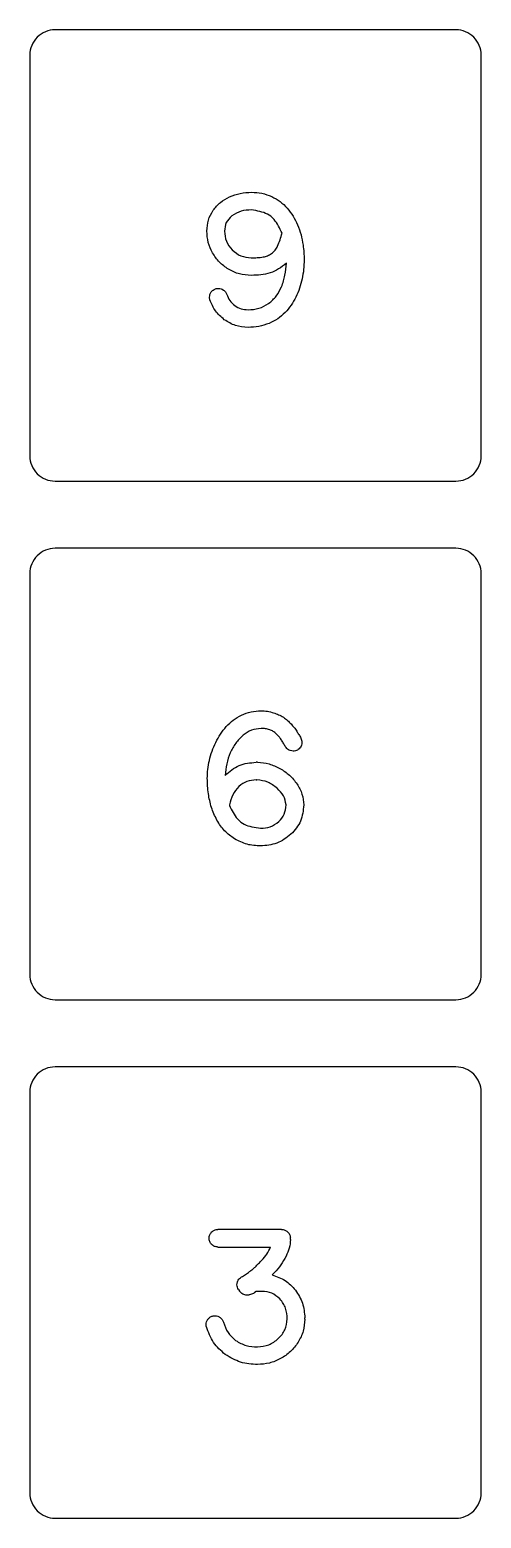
# Model space of a CAD drawing. Header units: millimetres. Extents: x -188 to -19, y -200 to -129.
# Drawn here: x -89.2 to -67.8, y -200.2 to -129.4 of the extents above; entities that cross this region are included whole.
import ezdxf

# ---------------------------------------------------------------- set-up
doc = ezdxf.new("R2010")
doc.units = ezdxf.units.MM
doc.layers.get('0').update_dxf_attribs({"linetype": 'CONTINUOUS'})

msp = doc.modelspace()

# ---------------------------------------------------------------- linework, layer by layer
for p, q in [((-78.425, -164.232), (-78.495, -164.232)), ((-78.495, -165.069), (-78.453, -165.069)), ((-77.28, -186.428), (-80.308, -186.428)), ((-80.308, -187.265), (-77.804, -187.265)), ((-76.862, -186.903), (-76.862, -186.812)), ((-77.734, -188.591), (-77.622, -188.479)), ((-79.332, -189.281), (-79.276, -189.365)), ((-76.179, -190.691), (-76.179, -190.628))]:
    msp.add_line(p, q)
for points in [[(-89.245, -130.63), (-89.245, -149.674, 0.414214), (-88.045, -150.874), (-69.001, -150.874, 0.414214), (-67.801, -149.674), (-67.801, -130.63, 0.414214), (-69.001, -129.43), (-88.045, -129.43, 0.414214)], [(-89.245, -155.268), (-89.245, -174.312, 0.414214), (-88.045, -175.512), (-69.001, -175.512, 0.414214), (-67.801, -174.312), (-67.801, -155.268, 0.414214), (-69.001, -154.068), (-88.045, -154.068, 0.414214)], [(-88.045, -200.15), (-69.001, -200.15, 0.414214), (-67.801, -198.95), (-67.801, -179.906, 0.414214), (-69.001, -178.706), (-88.045, -178.706, 0.414214), (-89.245, -179.906), (-89.245, -198.95, 0.414214)]]:
    msp.add_lwpolyline(points, format="xyb", close=True)
for points, knots in [([(-79.754, -137.365), (-79.58, -137.299), (-79.418, -137.238), (-79.07, -137.168), (-78.89, -137.16), (-78.711, -137.152)], [-0.1078508, -0.1078508, -0.1078508, -0.1078508, -0.0539048, -0.0539048, 0, 0, 0, 0]), ([(-78.711, -137.152), (-78.545, -137.159), (-78.38, -137.167), (-78.06, -137.234), (-77.912, -137.292), (-77.752, -137.354)], [-0.1032156, -0.1032156, -0.1032156, -0.1032156, -0.0516316, -0.0516316, 0, 0, 0, 0]), ([(-80.532, -138.007), (-80.425, -137.873), (-80.317, -137.739), (-80.058, -137.525), (-79.906, -137.445), (-79.754, -137.365)], [-0.1030584, -0.1030584, -0.1030584, -0.1030584, -0.0515292, -0.0515292, 0, 0, 0, 0]), ([(-77.752, -137.354), (-77.614, -137.426), (-77.477, -137.498), (-77.231, -137.682), (-77.126, -137.791), (-77.016, -137.905)], [-0.0951291, -0.0951291, -0.0951291, -0.0951291, -0.04757052, -0.04757052, 0, 0, 0, 0]), ([(-80.832, -138.994), (-80.82, -138.817), (-80.809, -138.641), (-80.71, -138.312), (-80.624, -138.164), (-80.532, -138.007)], [-0.1092875, -0.1092875, -0.1092875, -0.1092875, -0.0546593, -0.0546593, 0, 0, 0, 0]), ([(-79.653, -138.272), (-79.752, -138.372), (-79.852, -138.472), (-79.966, -138.713), (-79.98, -138.853), (-79.995, -138.994)], [-0.08515524, -0.08515524, -0.08515524, -0.08515524, -0.04257791, -0.04257791, 0, 0, 0, 0]), ([(-78.711, -137.989), (-78.881, -137.996), (-79.05, -138.003), (-79.367, -138.094), (-79.494, -138.172), (-79.653, -138.272)], [-0.1119881, -0.1119881, -0.1119881, -0.1119881, -0.0563149, -0.0563149, 0, 0, 0, 0]), ([(-77.26, -139.099), (-77.374, -138.865), (-77.488, -138.631), (-77.749, -138.321), (-77.853, -138.246), (-78.178, -138.08), (-78.444, -138.035), (-78.711, -137.989)], [-0.1772311, -0.1772311, -0.1772311, -0.1772311, -0.1209643, -0.1209643, -0.0811437, -0.0811437, 0, 0, 0, 0]), ([(-77.016, -137.905), (-76.916, -138.031), (-76.822, -138.151), (-76.658, -138.415), (-76.591, -138.556), (-76.524, -138.697)], [-0.09383999, -0.09383999, -0.09383999, -0.09383999, -0.04691313, -0.04691313, 0, 0, 0, 0]), ([(-80.563, -140.03), (-80.642, -139.866), (-80.72, -139.702), (-80.809, -139.357), (-80.821, -139.176), (-80.832, -138.994)], [-0.1093436, -0.1093436, -0.1093436, -0.1093436, -0.0546719, -0.0546719, 0, 0, 0, 0]), ([(-79.995, -138.994), (-79.979, -139.163), (-79.963, -139.329), (-79.841, -139.626), (-79.735, -139.757), (-79.628, -139.887)], [-0.1009133, -0.1009133, -0.1009133, -0.1009133, -0.0504554, -0.0504554, 0, 0, 0, 0]), ([(-77.473, -139.709), (-77.425, -139.597), (-77.389, -139.512), (-77.318, -139.306), (-77.289, -139.202), (-77.26, -139.099)], [-0.06547402, -0.06547402, -0.06547402, -0.06547402, -0.03239662, -0.03239662, 0, 0, 0, 0]), ([(-76.524, -138.697), (-76.461, -138.858), (-76.403, -139.008), (-76.316, -139.328), (-76.289, -139.492), (-76.262, -139.657)], [-0.1000068, -0.1000068, -0.1000068, -0.1000068, -0.0499855, -0.0499855, 0, 0, 0, 0]), ([(-79.628, -139.887), (-79.496, -139.999), (-79.367, -140.108), (-79.066, -140.233), (-78.895, -140.248), (-78.725, -140.264)], [-0.1027082, -0.1027082, -0.1027082, -0.1027082, -0.0513521, -0.0513521, 0, 0, 0, 0]), ([(-77.762, -140.061), (-77.699, -140.01), (-77.642, -139.963), (-77.546, -139.846), (-77.509, -139.777), (-77.473, -139.709)], [-0.04656709, -0.04656709, -0.04656709, -0.04656709, -0.02325823, -0.02325823, 0, 0, 0, 0]), ([(-76.262, -139.657), (-76.247, -139.776), (-76.233, -139.891), (-76.217, -140.126), (-76.215, -140.243), (-76.213, -140.361)], [-0.07074568, -0.07074568, -0.07074568, -0.07074568, -0.03536755, -0.03536755, 0, 0, 0, 0]), ([(-79.806, -140.808), (-79.959, -140.703), (-80.111, -140.599), (-80.363, -140.34), (-80.462, -140.187), (-80.563, -140.03)], [-0.112228, -0.112228, -0.112228, -0.112228, -0.0561168, -0.0561168, 0, 0, 0, 0]), ([(-78.725, -140.264), (-78.629, -140.263), (-78.533, -140.263), (-78.34, -140.251), (-78.261, -140.24), (-78.153, -140.225)], [-0.06443676, -0.06443676, -0.06443676, -0.06443676, -0.032651, -0.032651, 0, 0, 0, 0]), ([(-77.05, -140.522), (-77.326, -140.73), (-77.539, -140.891), (-78.105, -141.076), (-78.415, -141.088), (-78.725, -141.101)], [-0.187601, -0.187601, -0.187601, -0.187601, -0.0930938, -0.0930938, 0, 0, 0, 0]), ([(-78.153, -140.225), (-78.082, -140.208), (-78.014, -140.192), (-77.884, -140.137), (-77.823, -140.099), (-77.762, -140.061)], [-0.04292631, -0.04292631, -0.04292631, -0.04292631, -0.02146132, -0.02146132, 0, 0, 0, 0]), ([(-77.288, -141.645), (-77.219, -141.449), (-77.161, -141.282), (-77.083, -140.906), (-77.067, -140.714), (-77.05, -140.522)], [-0.1159885, -0.1159885, -0.1159885, -0.1159885, -0.0578772, -0.0578772, 0, 0, 0, 0]), ([(-76.213, -140.361), (-76.217, -140.514), (-76.221, -140.666), (-76.252, -140.968), (-76.28, -141.118), (-76.307, -141.268)], [-0.09187375, -0.09187375, -0.09187375, -0.09187375, -0.04593711, -0.04593711, 0, 0, 0, 0]), ([(-78.725, -141.101), (-78.915, -141.089), (-79.106, -141.078), (-79.466, -140.981), (-79.633, -140.896), (-79.806, -140.808)], [-0.1167153, -0.1167153, -0.1167153, -0.1167153, -0.0583642, -0.0583642, 0, 0, 0, 0]), ([(-76.307, -141.268), (-76.344, -141.419), (-76.38, -141.566), (-76.48, -141.854), (-76.544, -141.994), (-76.607, -142.133)], [-0.0919725, -0.0919725, -0.0919725, -0.0919725, -0.04598485, -0.04598485, 0, 0, 0, 0]), ([(-80.706, -142.133), (-80.703, -142.089), (-80.699, -142.046), (-80.672, -141.964), (-80.649, -141.927), (-80.626, -141.889)], [-0.02644906, -0.02644906, -0.02644906, -0.02644906, -0.01322329, -0.01322329, 0, 0, 0, 0]), ([(-80.685, -142.266), (-80.692, -142.244), (-80.698, -142.223), (-80.705, -142.178), (-80.705, -142.156), (-80.706, -142.133)], [-0.01352222, -0.01352222, -0.01352222, -0.01352222, -0.00675992, -0.00675992, 0, 0, 0, 0]), ([(-80.626, -141.889), (-80.598, -141.855), (-80.57, -141.821), (-80.501, -141.77), (-80.462, -141.753), (-80.42, -141.736)], [-0.02692188, -0.02692188, -0.02692188, -0.02692188, -0.01346231, -0.01346231, 0, 0, 0, 0]), ([(-80.42, -141.736), (-80.398, -141.729), (-80.377, -141.723), (-80.333, -141.716), (-80.31, -141.716), (-80.288, -141.715)], [-0.01352218, -0.01352218, -0.01352218, -0.01352218, -0.0067599, -0.0067599, 0, 0, 0, 0]), ([(-80.288, -141.715), (-80.243, -141.718), (-80.2, -141.722), (-80.118, -141.749), (-80.081, -141.772), (-80.044, -141.795)], [-0.026449, -0.026449, -0.026449, -0.026449, -0.01322326, -0.01322326, 0, 0, 0, 0]), ([(-80.044, -141.795), (-80.01, -141.823), (-79.976, -141.851), (-79.924, -141.92), (-79.908, -141.96), (-79.89, -142.001)], [-0.02692207, -0.02692207, -0.02692207, -0.02692207, -0.0134624, -0.0134624, 0, 0, 0, 0]), ([(-79.89, -142.001), (-79.847, -142.104), (-79.803, -142.207), (-79.675, -142.384), (-79.592, -142.457), (-79.506, -142.531)], [-0.06794657, -0.06794657, -0.06794657, -0.06794657, -0.03397438, -0.03397438, 0, 0, 0, 0]), ([(-77.898, -142.433), (-77.766, -142.321), (-77.64, -142.213), (-77.436, -141.95), (-77.362, -141.798), (-77.288, -141.645)], [-0.1018963, -0.1018963, -0.1018963, -0.1018963, -0.0509418, -0.0509418, 0, 0, 0, 0]), ([(-76.607, -142.133), (-76.678, -142.266), (-76.749, -142.398), (-76.919, -142.644), (-77.015, -142.753), (-77.117, -142.869)], [-0.09263561, -0.09263561, -0.09263561, -0.09263561, -0.04632837, -0.04632837, 0, 0, 0, 0]), ([(-80.005, -143.204), (-80.156, -143.075), (-80.306, -142.945), (-80.533, -142.633), (-80.608, -142.451), (-80.685, -142.266)], [-0.1202257, -0.1202257, -0.1202257, -0.1202257, -0.0601142, -0.0601142, 0, 0, 0, 0]), ([(-79.506, -142.531), (-79.408, -142.592), (-79.314, -142.651), (-79.104, -142.718), (-78.991, -142.726), (-78.878, -142.733)], [-0.06799921, -0.06799921, -0.06799921, -0.06799921, -0.033994, -0.033994, 0, 0, 0, 0]), ([(-78.878, -142.733), (-78.703, -142.723), (-78.527, -142.713), (-78.199, -142.614), (-78.057, -142.529), (-77.898, -142.433)], [-0.1112467, -0.1112467, -0.1112467, -0.1112467, -0.0556793, -0.0556793, 0, 0, 0, 0]), ([(-78.878, -143.571), (-79.081, -143.556), (-79.284, -143.542), (-79.66, -143.42), (-79.83, -143.314), (-80.005, -143.204)], [-0.1242295, -0.1242295, -0.1242295, -0.1242295, -0.0621201, -0.0621201, 0, 0, 0, 0]), ([(-77.874, -143.379), (-78.044, -143.439), (-78.198, -143.494), (-78.534, -143.557), (-78.706, -143.564), (-78.878, -143.571)], [-0.1035562, -0.1035562, -0.1035562, -0.1035562, -0.0517369, -0.0517369, 0, 0, 0, 0]), ([(-77.117, -142.869), (-77.235, -142.979), (-77.342, -143.078), (-77.595, -143.248), (-77.735, -143.313), (-77.874, -143.379)], [-0.09241695, -0.09241695, -0.09241695, -0.09241695, -0.0461706, -0.0461706, 0, 0, 0, 0]), ([(-79.189, -161.996), (-79.036, -161.933), (-78.89, -161.874), (-78.58, -161.806), (-78.419, -161.798), (-78.257, -161.79)], [-0.09679375, -0.09679375, -0.09679375, -0.09679375, -0.04838761, -0.04838761, 0, 0, 0, 0]), ([(-78.257, -161.79), (-78.157, -161.793), (-78.056, -161.797), (-77.858, -161.827), (-77.765, -161.853), (-77.664, -161.881)], [-0.06229852, -0.06229852, -0.06229852, -0.06229852, -0.03115817, -0.03115817, 0, 0, 0, 0]), ([(-77.664, -161.881), (-77.583, -161.909), (-77.501, -161.937), (-77.345, -162.009), (-77.278, -162.049), (-77.197, -162.097)], [-0.05644775, -0.05644775, -0.05644775, -0.05644775, -0.02833019, -0.02833019, 0, 0, 0, 0]), ([(-80.41, -163.287), (-80.339, -163.152), (-80.269, -163.018), (-80.103, -162.767), (-80.01, -162.653), (-79.911, -162.533)], [-0.09335783, -0.09335783, -0.09335783, -0.09335783, -0.04668929, -0.04668929, 0, 0, 0, 0]), ([(-79.911, -162.533), (-79.801, -162.421), (-79.698, -162.317), (-79.457, -162.139), (-79.323, -162.067), (-79.189, -161.996)], [-0.09107397, -0.09107397, -0.09107397, -0.09107397, -0.04552147, -0.04552147, 0, 0, 0, 0]), ([(-78.257, -162.627), (-78.421, -162.643), (-78.57, -162.658), (-78.854, -162.767), (-78.981, -162.859), (-79.109, -162.952)], [-0.0944779, -0.0944779, -0.0944779, -0.0944779, -0.04720684, -0.04720684, 0, 0, 0, 0]), ([(-77.849, -162.69), (-77.921, -162.669), (-77.982, -162.652), (-78.119, -162.631), (-78.188, -162.629), (-78.257, -162.627)], [-0.04173652, -0.04173652, -0.04173652, -0.04173652, -0.02081967, -0.02081967, 0, 0, 0, 0]), ([(-77.197, -162.097), (-77.128, -162.147), (-77.066, -162.191), (-76.946, -162.298), (-76.89, -162.356), (-76.834, -162.414)], [-0.04846772, -0.04846772, -0.04846772, -0.04846772, -0.02420729, -0.02420729, 0, 0, 0, 0]), ([(-76.834, -162.414), (-76.786, -162.468), (-76.738, -162.522), (-76.647, -162.635), (-76.612, -162.686), (-76.566, -162.753)], [-0.04813224, -0.04813224, -0.04813224, -0.04813224, -0.02426028, -0.02426028, 0, 0, 0, 0]), ([(-80.713, -164.145), (-80.674, -163.994), (-80.637, -163.85), (-80.536, -163.564), (-80.473, -163.425), (-80.41, -163.287)], [-0.09139, -0.09139, -0.09139, -0.09139, -0.04568799, -0.04568799, 0, 0, 0, 0]), ([(-79.109, -162.952), (-79.24, -163.076), (-79.362, -163.192), (-79.565, -163.469), (-79.642, -163.625), (-79.719, -163.782)], [-0.1047494, -0.1047494, -0.1047494, -0.1047494, -0.0523516, -0.0523516, 0, 0, 0, 0]), ([(-77.535, -162.882), (-77.583, -162.841), (-77.63, -162.801), (-77.734, -162.737), (-77.792, -162.714), (-77.849, -162.69)], [-0.03726083, -0.03726083, -0.03726083, -0.03726083, -0.01863037, -0.01863037, 0, 0, 0, 0]), ([(-77.309, -163.143), (-77.345, -163.094), (-77.377, -163.05), (-77.453, -162.963), (-77.494, -162.923), (-77.535, -162.882)], [-0.03478156, -0.03478156, -0.03478156, -0.03478156, -0.0173663, -0.0173663, 0, 0, 0, 0]), ([(-77.106, -163.485), (-77.138, -163.427), (-77.169, -163.369), (-77.237, -163.254), (-77.268, -163.206), (-77.309, -163.143)], [-0.04417403, -0.04417403, -0.04417403, -0.04417403, -0.02225801, -0.02225801, 0, 0, 0, 0]), ([(-76.566, -162.753), (-76.529, -162.811), (-76.497, -162.861), (-76.431, -162.97), (-76.399, -163.025), (-76.367, -163.081)], [-0.03842887, -0.03842887, -0.03842887, -0.03842887, -0.01917734, -0.01917734, 0, 0, 0, 0]), ([(-76.318, -163.283), (-76.323, -163.329), (-76.328, -163.375), (-76.35, -163.462), (-76.364, -163.49), (-76.415, -163.567), (-76.474, -163.61), (-76.534, -163.653)], [-0.03842361, -0.03842361, -0.03842361, -0.03842361, -0.03030258, -0.03030258, -0.02206281, -0.02206281, 0, 0, 0, 0]), ([(-76.367, -163.081), (-76.352, -163.114), (-76.338, -163.145), (-76.322, -163.212), (-76.32, -163.248), (-76.318, -163.283)], [-0.02119558, -0.02119558, -0.02119558, -0.02119558, -0.0105933, -0.0105933, 0, 0, 0, 0]), ([(-79.719, -163.782), (-79.786, -163.959), (-79.851, -164.13), (-79.933, -164.489), (-79.95, -164.674), (-79.967, -164.86)], [-0.1116477, -0.1116477, -0.1116477, -0.1116477, -0.0558187, -0.0558187, 0, 0, 0, 0]), ([(-76.73, -163.702), (-76.777, -163.697), (-76.824, -163.692), (-76.913, -163.669), (-76.941, -163.655), (-77.019, -163.605), (-77.063, -163.545), (-77.106, -163.485)], [-0.03880886, -0.03880886, -0.03880886, -0.03880886, -0.03050001, -0.03050001, -0.02216394, -0.02216394, 0, 0, 0, 0]), ([(-76.534, -163.653), (-76.565, -163.667), (-76.596, -163.681), (-76.661, -163.698), (-76.695, -163.7), (-76.73, -163.702)], [-0.02049428, -0.02049428, -0.02049428, -0.02049428, -0.01024697, -0.01024697, 0, 0, 0, 0]), ([(-80.811, -164.999), (-80.806, -164.851), (-80.802, -164.712), (-80.769, -164.427), (-80.741, -164.286), (-80.713, -164.145)], [-0.08634241, -0.08634241, -0.08634241, -0.08634241, -0.04315987, -0.04315987, 0, 0, 0, 0]), ([(-79.967, -164.86), (-79.752, -164.672), (-79.545, -164.49), (-79.054, -164.282), (-78.774, -164.257), (-78.495, -164.232)], [-0.1683836, -0.1683836, -0.1683836, -0.1683836, -0.0841854, -0.0841854, 0, 0, 0, 0]), ([(-78.425, -164.232), (-78.236, -164.248), (-78.053, -164.264), (-77.7, -164.362), (-77.532, -164.444), (-77.364, -164.525)], [-0.1118896, -0.1118896, -0.1118896, -0.1118896, -0.0559417, -0.0559417, 0, 0, 0, 0]), ([(-77.364, -164.525), (-77.206, -164.624), (-77.048, -164.724), (-76.776, -164.971), (-76.663, -165.118), (-76.548, -165.268)], [-0.113563, -0.113563, -0.113563, -0.113563, -0.056784, -0.056784, 0, 0, 0, 0]), ([(-80.762, -165.725), (-80.777, -165.601), (-80.791, -165.484), (-80.807, -165.242), (-80.809, -165.121), (-80.811, -164.999)], [-0.0728425, -0.0728425, -0.0728425, -0.0728425, -0.03641123, -0.03641123, 0, 0, 0, 0]), ([(-79.311, -165.376), (-79.431, -165.517), (-79.529, -165.631), (-79.675, -165.927), (-79.716, -166.091), (-79.757, -166.255)], [-0.1018262, -0.1018262, -0.1018262, -0.1018262, -0.0506946, -0.0506946, 0, 0, 0, 0]), ([(-78.495, -165.069), (-78.646, -165.08), (-78.797, -165.092), (-79.07, -165.193), (-79.185, -165.281), (-79.311, -165.376)], [-0.09460527, -0.09460527, -0.09460527, -0.09460527, -0.04732707, -0.04732707, 0, 0, 0, 0]), ([(-77.494, -165.47), (-77.635, -165.359), (-77.776, -165.247), (-78.096, -165.112), (-78.268, -165.091), (-78.453, -165.069)], [-0.1113885, -0.1113885, -0.1113885, -0.1113885, -0.0557109, -0.0557109, 0, 0, 0, 0]), ([(-77.071, -166.262), (-77.101, -166.089), (-77.123, -165.956), (-77.27, -165.692), (-77.382, -165.581), (-77.494, -165.47)], [-0.09527785, -0.09527785, -0.09527785, -0.09527785, -0.04726212, -0.04726212, 0, 0, 0, 0]), ([(-76.548, -165.268), (-76.458, -165.422), (-76.368, -165.576), (-76.262, -165.907), (-76.249, -166.08), (-76.234, -166.262)], [-0.1098447, -0.1098447, -0.1098447, -0.1098447, -0.0549339, -0.0549339, 0, 0, 0, 0]), ([(-80.354, -166.988), (-80.456, -166.775), (-80.547, -166.586), (-80.682, -166.164), (-80.722, -165.945), (-80.762, -165.725)], [-0.1340878, -0.1340878, -0.1340878, -0.1340878, -0.0669705, -0.0669705, 0, 0, 0, 0]), ([(-79.757, -166.255), (-79.759, -166.26), (-79.761, -166.264), (-79.764, -166.273), (-79.764, -166.278), (-79.764, -166.283)], [-0.003064585, -0.003064585, -0.003064585, -0.003064585, -0.001533511, -0.001533511, 0, 0, 0, 0]), ([(-79.764, -166.283), (-79.648, -166.513), (-79.532, -166.742), (-79.271, -167.047), (-79.166, -167.121), (-78.832, -167.287), (-78.559, -167.329), (-78.285, -167.371)], [-0.1810769, -0.1810769, -0.1810769, -0.1810769, -0.123671, -0.123671, -0.0830062, -0.0830062, 0, 0, 0, 0]), ([(-77.417, -167.054), (-77.315, -166.94), (-77.215, -166.828), (-77.1, -166.564), (-77.086, -166.413), (-77.071, -166.262)], [-0.09096324, -0.09096324, -0.09096324, -0.09096324, -0.04548115, -0.04548115, 0, 0, 0, 0]), ([(-76.234, -166.262), (-76.259, -166.527), (-76.283, -166.792), (-76.484, -167.257), (-76.659, -167.453), (-76.838, -167.654)], [-0.161551, -0.161551, -0.161551, -0.161551, -0.0807784, -0.0807784, 0, 0, 0, 0]), ([(-79.513, -167.874), (-79.682, -167.753), (-79.851, -167.633), (-80.132, -167.338), (-80.242, -167.163), (-80.354, -166.988)], [-0.1248464, -0.1248464, -0.1248464, -0.1248464, -0.0624234, -0.0624234, 0, 0, 0, 0]), ([(-78.285, -167.371), (-78.125, -167.36), (-77.965, -167.349), (-77.674, -167.245), (-77.552, -167.154), (-77.417, -167.054)], [-0.1011828, -0.1011828, -0.1011828, -0.1011828, -0.0506351, -0.0506351, 0, 0, 0, 0]), ([(-78.285, -168.209), (-78.502, -168.196), (-78.719, -168.184), (-79.129, -168.074), (-79.313, -167.978), (-79.513, -167.874)], [-0.1354085, -0.1354085, -0.1354085, -0.1354085, -0.0677387, -0.0677387, 0, 0, 0, 0]), ([(-76.838, -167.654), (-77.055, -167.82), (-77.266, -167.98), (-77.749, -168.164), (-78.017, -168.186), (-78.285, -168.209)], [-0.161559, -0.161559, -0.161559, -0.161559, -0.0807742, -0.0807742, 0, 0, 0, 0]), ([(-80.727, -186.846), (-80.722, -186.791), (-80.717, -186.735), (-80.676, -186.636), (-80.641, -186.593), (-80.605, -186.55)], [-0.03376292, -0.03376292, -0.03376292, -0.03376292, -0.0168816, -0.0168816, 0, 0, 0, 0]), ([(-80.605, -186.55), (-80.561, -186.514), (-80.519, -186.478), (-80.42, -186.438), (-80.364, -186.433), (-80.308, -186.428)], [-0.03358117, -0.03358117, -0.03358117, -0.03358117, -0.01679045, -0.01679045, 0, 0, 0, 0]), ([(-77.28, -186.428), (-77.227, -186.433), (-77.175, -186.438), (-77.081, -186.475), (-77.04, -186.508), (-76.998, -186.54)], [-0.03165138, -0.03165138, -0.03165138, -0.03165138, -0.01582458, -0.01582458, 0, 0, 0, 0]), ([(-76.998, -186.54), (-76.962, -186.579), (-76.926, -186.617), (-76.881, -186.708), (-76.871, -186.759), (-76.862, -186.812)], [-0.03213874, -0.03213874, -0.03213874, -0.03213874, -0.01607024, -0.01607024, 0, 0, 0, 0]), ([(-80.605, -187.143), (-80.641, -187.1), (-80.676, -187.057), (-80.717, -186.958), (-80.722, -186.902), (-80.727, -186.846)], [-0.03358115, -0.03358115, -0.03358115, -0.03358115, -0.01679044, -0.01679044, 0, 0, 0, 0]), ([(-80.308, -187.265), (-80.364, -187.26), (-80.42, -187.255), (-80.519, -187.214), (-80.562, -187.179), (-80.605, -187.143)], [-0.03376292, -0.03376292, -0.03376292, -0.03376292, -0.0168816, -0.0168816, 0, 0, 0, 0]), ([(-78.222, -187.893), (-78.136, -187.795), (-78.055, -187.703), (-77.915, -187.493), (-77.86, -187.379), (-77.804, -187.265)], [-0.07617744, -0.07617744, -0.07617744, -0.07617744, -0.03807706, -0.03807706, 0, 0, 0, 0]), ([(-76.862, -186.903), (-76.875, -187.055), (-76.885, -187.178), (-76.958, -187.444), (-77.014, -187.571), (-77.071, -187.698)], [-0.08385005, -0.08385005, -0.08385005, -0.08385005, -0.04173353, -0.04173353, 0, 0, 0, 0]), ([(-78.54, -188.214), (-78.479, -188.154), (-78.436, -188.112), (-78.327, -188.001), (-78.275, -187.947), (-78.222, -187.893)], [-0.04655022, -0.04655022, -0.04655022, -0.04655022, -0.02257178, -0.02257178, 0, 0, 0, 0]), ([(-77.071, -187.698), (-77.148, -187.841), (-77.223, -187.981), (-77.407, -188.241), (-77.515, -188.36), (-77.622, -188.479)], [-0.09634416, -0.09634416, -0.09634416, -0.09634416, -0.04817126, -0.04817126, 0, 0, 0, 0]), ([(-79.402, -189.058), (-79.397, -189.013), (-79.392, -188.968), (-79.372, -188.883), (-79.358, -188.855), (-79.31, -188.776), (-79.251, -188.732), (-79.192, -188.688)], [-0.03851866, -0.03851866, -0.03851866, -0.03851866, -0.0302882, -0.0302882, -0.02195205, -0.02195205, 0, 0, 0, 0]), ([(-79.192, -188.688), (-79.126, -188.649), (-79.059, -188.609), (-78.93, -188.524), (-78.872, -188.482), (-78.805, -188.434)], [-0.04928994, -0.04928994, -0.04928994, -0.04928994, -0.02467931, -0.02467931, 0, 0, 0, 0]), ([(-78.805, -188.434), (-78.759, -188.399), (-78.714, -188.364), (-78.624, -188.29), (-78.588, -188.258), (-78.54, -188.214)], [-0.03859636, -0.03859636, -0.03859636, -0.03859636, -0.01952385, -0.01952385, 0, 0, 0, 0]), ([(-77.734, -188.591), (-77.518, -188.663), (-77.301, -188.734), (-76.931, -188.975), (-76.779, -189.143), (-76.625, -189.313)], [-0.1373871, -0.1373871, -0.1373871, -0.1373871, -0.0686938, -0.0686938, 0, 0, 0, 0]), ([(-79.332, -189.281), (-79.353, -189.246), (-79.373, -189.213), (-79.396, -189.138), (-79.399, -189.098), (-79.402, -189.058)], [-0.02406472, -0.02406472, -0.02406472, -0.02406472, -0.01203063, -0.01203063, 0, 0, 0, 0]), ([(-78.92, -189.554), (-78.957, -189.55), (-78.994, -189.546), (-79.062, -189.532), (-79.094, -189.522), (-79.183, -189.476), (-79.229, -189.421), (-79.276, -189.365)], [-0.04451817, -0.04451817, -0.04451817, -0.04451817, -0.03277089, -0.03277089, -0.02189913, -0.02189913, 0, 0, 0, 0]), ([(-78.62, -189.466), (-78.656, -189.482), (-78.678, -189.492), (-78.74, -189.514), (-78.771, -189.523), (-78.802, -189.533)], [-0.01965796, -0.01965796, -0.01965796, -0.01965796, -0.00967692, -0.00967692, 0, 0, 0, 0]), ([(-78.554, -189.418), (-78.563, -189.43), (-78.57, -189.438), (-78.594, -189.455), (-78.607, -189.461), (-78.62, -189.466)], [-0.009087137, -0.009087137, -0.009087137, -0.009087137, -0.004260915, -0.004260915, 0, 0, 0, 0]), ([(-78.526, -189.39), (-78.533, -189.393), (-78.539, -189.396), (-78.549, -189.405), (-78.551, -189.411), (-78.554, -189.418)], [-0.004657541, -0.004657541, -0.004657541, -0.004657541, -0.002292072, -0.002292072, 0, 0, 0, 0]), ([(-78.439, -189.376), (-78.454, -189.376), (-78.468, -189.377), (-78.498, -189.382), (-78.51, -189.385), (-78.526, -189.39)], [-0.009868294, -0.009868294, -0.009868294, -0.009868294, -0.005079382, -0.005079382, 0, 0, 0, 0]), ([(-78.216, -189.372), (-78.253, -189.372), (-78.29, -189.372), (-78.368, -189.373), (-78.424, -189.375), (-78.439, -189.376)], [-0.008559557, -0.008559557, -0.008559557, -0.008559557, -0.004464666, -0.004464666, 0, 0, 0, 0]), ([(-77.361, -189.728), (-77.486, -189.622), (-77.608, -189.519), (-77.893, -189.401), (-78.054, -189.387), (-78.216, -189.372)], [-0.09714912, -0.09714912, -0.09714912, -0.09714912, -0.04857183, -0.04857183, 0, 0, 0, 0]), ([(-76.625, -189.313), (-76.492, -189.522), (-76.369, -189.715), (-76.222, -190.154), (-76.2, -190.391), (-76.179, -190.628)], [-0.1430497, -0.1430497, -0.1430497, -0.1430497, -0.0714895, -0.0714895, 0, 0, 0, 0]), ([(-78.802, -189.533), (-78.821, -189.539), (-78.84, -189.545), (-78.88, -189.552), (-78.9, -189.553), (-78.92, -189.554)], [-0.0121576, -0.0121576, -0.0121576, -0.0121576, -0.00607775, -0.00607775, 0, 0, 0, 0]), ([(-77.016, -190.684), (-77.026, -190.507), (-77.037, -190.33), (-77.149, -190.01), (-77.246, -189.881), (-77.361, -189.728)], [-0.1143617, -0.1143617, -0.1143617, -0.1143617, -0.0573263, -0.0573263, 0, 0, 0, 0]), ([(-80.867, -190.949), (-80.863, -190.903), (-80.86, -190.858), (-80.832, -190.774), (-80.808, -190.736), (-80.783, -190.698)], [-0.02728983, -0.02728983, -0.02728983, -0.02728983, -0.01364491, -0.01364491, 0, 0, 0, 0]), ([(-80.783, -190.698), (-80.752, -190.662), (-80.721, -190.628), (-80.647, -190.577), (-80.603, -190.56), (-80.56, -190.544)], [-0.02791501, -0.02791501, -0.02791501, -0.02791501, -0.01395566, -0.01395566, 0, 0, 0, 0]), ([(-80.56, -190.544), (-80.542, -190.54), (-80.523, -190.536), (-80.486, -190.531), (-80.467, -190.531), (-80.448, -190.53)], [-0.01126892, -0.01126892, -0.01126892, -0.01126892, -0.00563516, -0.00563516, 0, 0, 0, 0]), ([(-80.448, -190.53), (-80.403, -190.534), (-80.358, -190.537), (-80.274, -190.565), (-80.236, -190.589), (-80.197, -190.614)], [-0.02728975, -0.02728975, -0.02728975, -0.02728975, -0.01364488, -0.01364488, 0, 0, 0, 0]), ([(-80.197, -190.614), (-80.162, -190.645), (-80.128, -190.676), (-80.077, -190.75), (-80.06, -190.794), (-80.044, -190.837)], [-0.02791494, -0.02791494, -0.02791494, -0.02791494, -0.01395563, -0.01395563, 0, 0, 0, 0]), ([(-80.044, -190.837), (-79.984, -191.007), (-79.924, -191.177), (-79.733, -191.468), (-79.607, -191.58), (-79.465, -191.706)], [-0.1139158, -0.1139158, -0.1139158, -0.1139158, -0.0570218, -0.0570218, 0, 0, 0, 0]), ([(-77.438, -191.615), (-77.317, -191.483), (-77.197, -191.35), (-77.055, -191.04), (-77.036, -190.869), (-77.016, -190.684)], [-0.1114035, -0.1114035, -0.1114035, -0.1114035, -0.0557243, -0.0557243, 0, 0, 0, 0]), ([(-76.179, -190.691), (-76.192, -190.886), (-76.205, -191.08), (-76.31, -191.447), (-76.402, -191.617), (-76.496, -191.79)], [-0.1179573, -0.1179573, -0.1179573, -0.1179573, -0.0589795, -0.0589795, 0, 0, 0, 0]), ([(-80.853, -191.06), (-80.857, -191.042), (-80.861, -191.024), (-80.866, -190.986), (-80.866, -190.968), (-80.867, -190.949)], [-0.01146356, -0.01146356, -0.01146356, -0.01146356, -0.00573211, -0.00573211, 0, 0, 0, 0]), ([(-79.957, -192.372), (-80.17, -192.187), (-80.37, -192.014), (-80.667, -191.575), (-80.76, -191.318), (-80.853, -191.06)], [-0.1643263, -0.1643263, -0.1643263, -0.1643263, -0.0821354, -0.0821354, 0, 0, 0, 0]), ([(-78.425, -192.009), (-78.239, -191.992), (-78.057, -191.976), (-77.728, -191.844), (-77.583, -191.73), (-77.438, -191.615)], [-0.1108723, -0.1108723, -0.1108723, -0.1108723, -0.0554341, -0.0554341, 0, 0, 0, 0]), ([(-79.465, -191.706), (-79.292, -191.806), (-79.144, -191.891), (-78.796, -191.99), (-78.611, -192), (-78.425, -192.009)], [-0.1117527, -0.1117527, -0.1117527, -0.1117527, -0.0557538, -0.0557538, 0, 0, 0, 0]), ([(-76.496, -191.79), (-76.61, -191.947), (-76.724, -192.103), (-77.001, -192.363), (-77.165, -192.465), (-77.33, -192.568)], [-0.1166211, -0.1166211, -0.1166211, -0.1166211, -0.0583108, -0.0583108, 0, 0, 0, 0]), ([(-78.425, -192.847), (-78.7, -192.829), (-78.974, -192.811), (-79.485, -192.654), (-79.713, -192.518), (-79.957, -192.372)], [-0.1705427, -0.1705427, -0.1705427, -0.1705427, -0.0853013, -0.0853013, 0, 0, 0, 0]), ([(-77.33, -192.568), (-77.504, -192.649), (-77.677, -192.73), (-78.043, -192.823), (-78.233, -192.835), (-78.425, -192.847)], [-0.1158369, -0.1158369, -0.1158369, -0.1158369, -0.0579191, -0.0579191, 0, 0, 0, 0])]:
    msp.add_open_spline(points, degree=3, knots=knots)

doc.saveas('drawing.dxf')
